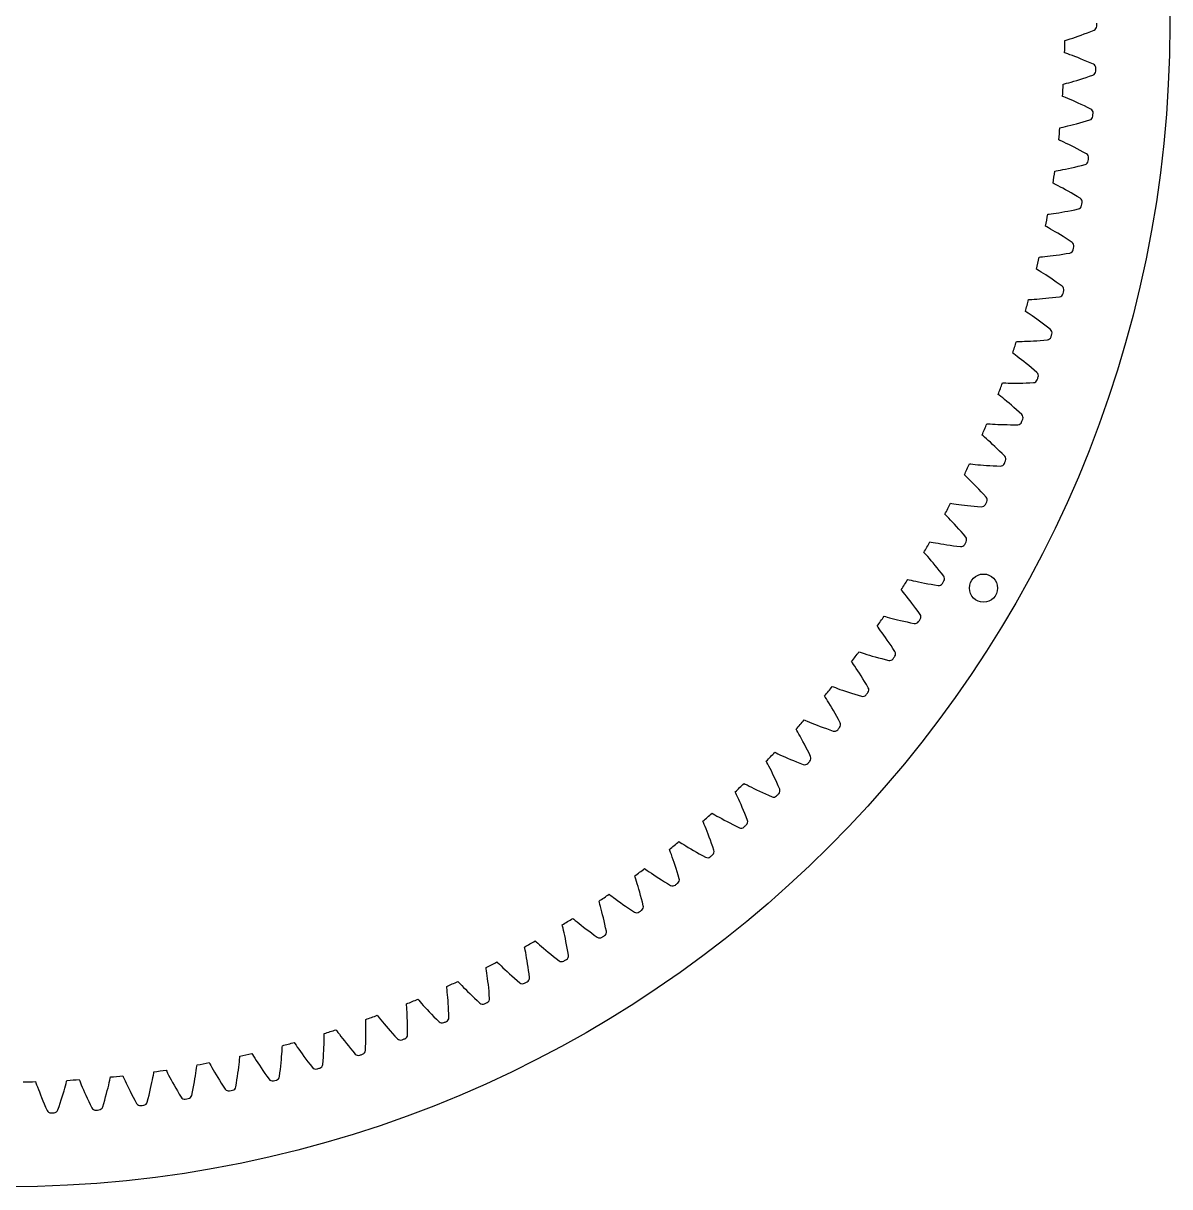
# Model space of a CAD drawing. Header units: millimetres. Extents: x -82 to 82, y -82 to 82.
# Drawn here: x 1.1 to 82.4, y -82.4 to 0.1 of the extents above; entities that cross this region are included whole.
import ezdxf

# ---------------------------------------------------------------- set-up
doc = ezdxf.new("R2010")
doc.units = ezdxf.units.MM

msp = doc.modelspace()

# ---------------------------------------------------------------- linework, layer by layer
at = {"layer": 'fixed_ring'}
for p, q in [((75.735549, -0.875559), (75.934409, -0.806976)), ((75.934409, -0.806976), (76.143453, -0.732917)), ((76.143453, -0.732917), (76.361616, -0.653513)), ((76.361616, -0.653513), (76.588059, -0.56884)), ((76.588059, -0.56884), (76.822103, -0.478944)), ((76.822103, -0.478944), (77.06318, -0.38459)), ((74.991704, -1.115469), (75.083524, -1.087309)), ((75.083524, -1.087309), (75.21778, -1.045385)), ((75.21778, -1.045385), (75.374658, -0.995284)), ((75.374658, -0.995284), (75.548295, -0.938451)), ((75.548295, -0.938451), (75.735549, -0.875559)), ((75.064317, -2.016445), (74.97374, -1.984515)), ((75.196726, -2.063881), (75.064317, -2.016445)), ((75.3514, -2.120422), (75.196726, -2.063881)), ((75.52254, -2.184382), (75.3514, -2.120422)), ((75.707035, -2.254958), (75.52254, -2.184382)), ((75.902891, -2.331701), (75.707035, -2.254958)), ((76.108696, -2.414335), (75.902891, -2.331701)), ((76.323391, -2.502687), (76.108696, -2.414335)), ((76.546141, -2.596645), (76.323391, -2.502687)), ((76.776271, -2.696137), (76.546141, -2.596645)), ((77.013243, -2.800373), (76.776271, -2.696137)), ((75.110325, -4.152865), (75.26914, -4.10929)), ((75.26914, -4.10929), (75.444977, -4.059681)), ((75.444977, -4.059681), (75.63467, -4.004581)), ((75.63467, -4.004581), (75.836194, -3.944274)), ((75.836194, -3.944274), (76.048121, -3.878917)), ((76.048121, -3.878917), (76.269378, -3.808596)), ((76.269378, -3.808596), (76.499127, -3.733354)), ((76.499127, -3.733354), (76.736686, -3.653206)), ((76.736686, -3.653206), (76.981456, -3.568895)), ((74.881547, -4.213546), (74.974451, -4.189205)), ((74.974451, -4.189205), (75.110325, -4.152865)), ((74.916865, -5.116753), (74.827684, -5.081107)), ((75.0472, -5.16962), (74.916865, -5.116753)), ((75.199406, -5.232505), (75.0472, -5.16962)), ((75.367756, -5.303483), (75.199406, -5.232505)), ((75.549177, -5.381623), (75.367756, -5.303483)), ((75.741694, -5.466394), (75.549177, -5.381623)), ((75.943909, -5.557463), (75.741694, -5.466394)), ((76.154769, -5.654612), (75.943909, -5.557463)), ((76.373446, -5.757694), (76.154769, -5.654612)), ((76.599267, -5.866611), (76.373446, -5.757694)), ((76.831729, -5.980551), (76.599267, -5.866611)), ((74.643455, -7.304425), (74.737286, -7.283943)), ((74.737286, -7.283943), (74.874546, -7.25325)), ((74.874546, -7.25325), (75.035026, -7.216275)), ((75.035026, -7.216275), (75.212763, -7.173975)), ((75.212763, -7.173975), (75.404571, -7.126761)), ((75.404571, -7.126761), (75.608415, -7.074834)), ((75.608415, -7.074834), (75.822861, -7.01829)), ((75.822861, -7.01829), (76.046836, -6.957173)), ((76.046836, -6.957173), (76.279497, -6.891489)), ((76.279497, -6.891489), (76.520166, -6.821227)), ((76.520166, -6.821227), (76.768211, -6.747103)), ((74.641418, -8.20832), (74.553787, -8.169019)), ((74.769458, -8.266528), (74.641418, -8.20832)), ((74.918934, -8.335649), (74.769458, -8.266528)), ((75.084207, -8.413523), (74.918934, -8.335649)), ((75.262244, -8.499094), (75.084207, -8.413523)), ((75.451093, -8.591748), (75.262244, -8.499094)), ((75.649372, -8.691095), (75.451093, -8.591748)), ((75.856038, -8.796875), (75.649372, -8.691095)), ((76.070268, -8.908907), (75.856038, -8.796875)), ((76.291396, -9.027062), (76.070268, -8.908907)), ((76.518951, -9.150511), (76.291396, -9.027062)), ((74.277836, -10.382824), (74.372434, -10.366238)), ((74.372434, -10.366238), (74.510845, -10.341243)), ((74.510845, -10.341243), (74.672715, -10.310931)), ((74.672715, -10.310931), (74.852049, -10.276012)), ((74.852049, -10.276012), (75.045644, -10.236765)), ((75.045644, -10.236765), (75.25146, -10.193306)), ((75.25146, -10.193306), (75.468059, -10.145673)), ((75.468059, -10.145673), (75.694368, -10.093863)), ((75.694368, -10.093863), (75.929546, -10.03785)), ((75.929546, -10.03785), (76.172912, -9.977594)), ((76.172912, -9.977594), (76.423809, -9.913784)), ((74.238448, -11.285863), (74.152515, -11.242974)), ((74.363972, -11.349312), (74.238448, -11.285863)), ((74.510465, -11.424551), (74.363972, -11.349312)), ((74.672379, -11.509189), (74.510465, -11.424551)), ((74.846727, -11.602044), (74.672379, -11.509189)), ((75.031586, -11.702423), (74.846727, -11.602044)), ((75.22559, -11.809879), (75.031586, -11.702423)), ((75.427708, -11.924109), (75.22559, -11.809879)), ((75.637125, -12.044898), (75.427708, -11.924109)), ((75.853181, -12.172091), (75.637125, -12.044898)), ((76.07544, -12.304838), (75.853181, -12.172091)), ((75.212578, -13.213308), (75.449869, -13.167062)), ((75.449869, -13.167062), (75.695518, -13.116914)), ((75.695518, -13.116914), (75.948837, -13.063527)), ((73.785315, -13.443484), (73.880517, -13.430821)), ((73.880517, -13.430821), (74.019843, -13.411567)), ((74.019843, -13.411567), (74.182828, -13.387971)), ((74.182828, -13.387971), (74.363451, -13.360493)), ((74.363451, -13.360493), (74.558503, -13.329279)), ((74.558503, -13.329279), (74.765938, -13.294363)), ((74.765938, -13.294363), (74.984322, -13.255722)), ((74.984322, -13.255722), (75.212578, -13.213308)), ((73.708642, -14.344124), (73.624556, -14.29772)), ((73.831437, -14.412706), (73.708642, -14.344124)), ((73.974696, -14.493935), (73.831437, -14.412706)), ((74.132974, -14.585191), (73.974696, -14.493935)), ((74.303336, -14.685172), (74.132974, -14.585191)), ((74.483889, -14.793105), (74.303336, -14.685172)), ((74.673286, -14.908486), (74.483889, -14.793105)), ((74.870511, -15.030971), (74.673286, -14.908486)), ((75.074758, -15.160311), (74.870511, -15.030971)), ((75.285373, -15.296324), (75.074758, -15.160311)), ((75.501956, -15.438142), (75.285373, -15.296324)), ((73.166733, -16.481176), (73.262377, -16.472458)), ((73.262377, -16.472458), (73.402379, -16.458979)), ((73.402379, -16.458979), (73.5662, -16.442138)), ((73.5662, -16.442138), (73.747805, -16.422147)), ((73.747805, -16.422147), (73.94398, -16.399021)), ((73.94398, -16.399021), (74.152681, -16.372707)), ((74.152681, -16.372707), (74.372475, -16.343123)), ((74.372475, -16.343123), (74.602289, -16.310179)), ((74.602289, -16.310179), (74.841289, -16.273778)), ((74.841289, -16.273778), (75.0888, -16.233825)), ((75.0888, -16.233825), (75.344109, -16.190951)), ((73.052907, -17.377878), (72.97081, -17.32804)), ((73.172763, -17.451477), (73.052907, -17.377878)), ((73.312542, -17.538556), (73.172763, -17.451477)), ((73.466913, -17.636275), (73.312542, -17.538556)), ((73.632999, -17.743211), (73.466913, -17.636275)), ((73.808937, -17.858513), (73.632999, -17.743211)), ((73.993404, -17.981623), (73.808937, -17.858513)), ((74.185399, -18.112153), (73.993404, -17.981623)), ((74.384127, -18.249823), (74.185399, -18.112153)), ((74.588941, -18.394423), (74.384127, -18.249823)), ((74.799479, -18.545071), (74.588941, -18.394423)), ((72.423147, -19.490711), (72.519069, -19.485953)), ((72.519069, -19.485953), (72.659509, -19.47827)), ((72.659509, -19.47827), (72.823886, -19.468214)), ((72.823886, -19.468214), (73.006161, -19.455745)), ((73.006161, -19.455745), (73.203124, -19.440745)), ((73.203124, -19.440745), (73.412735, -19.423078)), ((73.412735, -19.423078), (73.633563, -19.402603)), ((73.633563, -19.402603), (73.864543, -19.379184)), ((73.864543, -19.379184), (74.104843, -19.352691)), ((74.104843, -19.352691), (74.353793, -19.323)), ((74.353793, -19.323), (74.610656, -19.290714)), ((72.272361, -20.381943), (72.192394, -20.328754)), ((72.389074, -20.460431), (72.272361, -20.381943)), ((72.525135, -20.553213), (72.389074, -20.460431)), ((72.675336, -20.657228), (72.525135, -20.553213)), ((72.836861, -20.770936), (72.675336, -20.657228)), ((73.007884, -20.89341), (72.836861, -20.770936)), ((73.187106, -21.024038), (73.007884, -20.89341)), ((73.373542, -21.162391), (73.187106, -21.024038)), ((73.566411, -21.308155), (73.373542, -21.162391)), ((73.765075, -21.461096), (73.566411, -21.308155)), ((73.969207, -21.620315), (73.765075, -21.461096)), ((71.555827, -22.466946), (71.651864, -22.466156)), ((71.651864, -22.466156), (71.792501, -22.464283)), ((71.792501, -22.464283), (71.957154, -22.461028)), ((71.957154, -22.461028), (72.139788, -22.456103)), ((72.139788, -22.456103), (72.337203, -22.449256)), ((72.337203, -22.449256), (72.547365, -22.440265)), ((72.547365, -22.440265), (72.76885, -22.428933)), ((72.76885, -22.428933), (73.0006, -22.41508)), ((73.0006, -22.41508), (73.24179, -22.39854)), ((73.24179, -22.39854), (73.491755, -22.379162)), ((73.491755, -22.379162), (73.749732, -22.357518)), ((71.36834, -23.351185), (71.290639, -23.294737)), ((71.481709, -23.43443), (71.36834, -23.351185)), ((71.61382, -23.532755), (71.481709, -23.43443)), ((71.759595, -23.642888), (71.61382, -23.532755)), ((71.916282, -23.763174), (71.759595, -23.642888)), ((72.082098, -23.89261), (71.916282, -23.763174)), ((72.255769, -24.030533), (72.082098, -23.89261)), ((72.436328, -24.176473), (72.255769, -24.030533)), ((72.623009, -24.330083), (72.436328, -24.176473)), ((72.815182, -24.491103), (72.623009, -24.330083)), ((73.012561, -24.658622), (72.815182, -24.491103)), ((70.566255, -25.404796), (70.662243, -25.407976)), ((70.662243, -25.407976), (70.802837, -25.411917)), ((70.802837, -25.411917), (70.967483, -25.415469)), ((70.967483, -25.415469), (71.150166, -25.418095)), ((71.150166, -25.418095), (71.347695, -25.419412)), ((71.347695, -25.419412), (71.558048, -25.419114)), ((71.558048, -25.419114), (71.779813, -25.416945)), ((71.779813, -25.416945), (72.011938, -25.41268)), ((72.011938, -25.41268), (72.253604, -25.406121)), ((72.253604, -25.406121), (72.504157, -25.397089)), ((72.504157, -25.397089), (72.762808, -25.386125)), ((70.342387, -26.280532), (70.267085, -26.220922)), ((70.452219, -26.368391), (70.342387, -26.280532)), ((70.580154, -26.472091), (70.452219, -26.368391)), ((70.721253, -26.588155), (70.580154, -26.472091)), ((70.872835, -26.714813), (70.721253, -26.588155)), ((71.033161, -26.850991), (70.872835, -26.714813)), ((71.200984, -26.995973), (71.033161, -26.850991)), ((71.375358, -27.149249), (71.200984, -26.995973)), ((71.555531, -27.310443), (71.375358, -27.149249)), ((71.740886, -27.479267), (71.555531, -27.310443)), ((71.931173, -27.6548), (71.740886, -27.479267)), ((69.456122, -28.299243), (69.551896, -28.306387)), ((69.551896, -28.306387), (69.692208, -28.316134)), ((69.692208, -28.316134), (69.856566, -28.326487)), ((69.856566, -28.326487), (70.038984, -28.33666)), ((70.038984, -28.33666), (70.23629, -28.346139)), ((70.23629, -28.346139), (70.446476, -28.354534)), ((70.446476, -28.354534), (70.668141, -28.361531)), ((70.668141, -28.361531), (70.900244, -28.366863)), ((70.900244, -28.366863), (71.141975, -28.370296)), ((71.141975, -28.370296), (71.392687, -28.371627)), ((71.392687, -28.371627), (71.65157, -28.371361)), ((69.196255, -29.16498), (69.123481, -29.102308)), ((69.302363, -29.257302), (69.196255, -29.16498)), ((69.425903, -29.366201), (69.302363, -29.257302)), ((69.562085, -29.487996), (69.425903, -29.366201)), ((69.708304, -29.62081), (69.562085, -29.487996)), ((69.862865, -29.763497), (69.708304, -29.62081)), ((70.024553, -29.915291), (69.862865, -29.763497)), ((70.192444, -30.075642), (70.024553, -29.915291)), ((70.365802, -30.244144), (70.192444, -30.075642)), ((70.544022, -30.420483), (70.365802, -30.244144)), ((70.726893, -30.60373), (70.544022, -30.420483)), ((68.227324, -31.145341), (68.322721, -31.156436)), ((68.322721, -31.156436), (68.46251, -31.171974)), ((68.46251, -31.171974), (68.626301, -31.18911)), ((68.626301, -31.18911), (68.808142, -31.206813)), ((68.808142, -31.206813), (69.004888, -31.224437)), ((69.004888, -31.224437), (69.214548, -31.241512)), ((69.214548, -31.241512), (69.435734, -31.257663)), ((69.435734, -31.257663), (69.667418, -31.272581)), ((69.667418, -31.272581), (69.908801, -31.286001)), ((69.908801, -31.286001), (70.159243, -31.297691)), ((70.159243, -31.297691), (70.417917, -31.308124)), ((67.931903, -31.999599), (67.861781, -31.933974)), ((68.034105, -32.096228), (67.931903, -31.999599)), ((68.153039, -32.210139), (68.034105, -32.096228)), ((68.284072, -32.337458), (68.153039, -32.210139)), ((68.424677, -32.4762), (68.284072, -32.337458)), ((68.573209, -32.625153), (68.424677, -32.4762)), ((68.728487, -32.783499), (68.573209, -32.625153)), ((68.889608, -32.950651), (68.728487, -32.783499)), ((69.055854, -33.126173), (68.889608, -32.950651)), ((69.226635, -33.309727), (69.055854, -33.126173)), ((69.401777, -33.500374), (69.226635, -33.309727)), ((66.881961, -33.938228), (66.976818, -33.953256)), ((66.976818, -33.953256), (67.115846, -33.974557)), ((67.115846, -33.974557), (67.278788, -33.998447)), ((67.278788, -33.998447), (67.459743, -34.02365)), ((67.459743, -34.02365), (67.655592, -34.049389)), ((67.655592, -34.049389), (67.864367, -34.075113)), ((67.864367, -34.075113), (68.084697, -34.100391)), ((68.084697, -34.100391), (68.315567, -34.124871)), ((68.315567, -34.124871), (68.556189, -34.148255)), ((68.556189, -34.148255), (68.805934, -34.170284)), ((68.805934, -34.170284), (69.063956, -34.191398)), ((66.55149, -34.779548), (66.48414, -34.711081)), ((66.649612, -34.880317), (66.55149, -34.779548)), ((66.763737, -34.999046), (66.649612, -34.880317)), ((66.889396, -35.131671), (66.763737, -34.999046)), ((67.024148, -35.276106), (66.889396, -35.131671)), ((67.166397, -35.43107), (67.024148, -35.276106)), ((67.314999, -35.595697), (67.166397, -35.43107)), ((67.469074, -35.769365), (67.314999, -35.595697)), ((67.627925, -35.951607), (67.469074, -35.769365)), ((67.790975, -36.142061), (67.627925, -35.951607)), ((67.958089, -36.339783), (67.790975, -36.142061)), ((65.422331, -36.673132), (65.516487, -36.692067)), ((65.516487, -36.692067), (65.654515, -36.719095)), ((65.654515, -36.719095), (65.816331, -36.749699)), ((65.816331, -36.749699), (65.996089, -36.782357)), ((65.996089, -36.782357), (66.190707, -36.816169)), ((66.190707, -36.816169), (66.398241, -36.850498)), ((66.398241, -36.850498), (66.617339, -36.884859)), ((66.617339, -36.884859), (66.846999, -36.918859)), ((66.846999, -36.918859), (67.086449, -36.952167)), ((67.086449, -36.952167), (67.335071, -36.984498)), ((67.335071, -36.984498), (67.592, -37.016256)), ((65.057375, -37.500076), (64.992912, -37.428885)), ((65.151248, -37.604815), (65.057375, -37.500076)), ((65.260369, -37.728158), (65.151248, -37.604815)), ((65.380441, -37.865863), (65.260369, -37.728158)), ((65.509109, -38.015743), (65.380441, -37.865863)), ((65.644833, -38.176453), (65.509109, -38.015743)), ((65.786504, -38.34708), (65.644833, -38.176453)), ((65.933271, -38.526967), (65.786504, -38.34708)), ((66.084456, -38.715618), (65.933271, -38.526967)), ((66.239496, -38.912647), (66.084456, -38.715618)), ((63.850929, -39.34538), (63.944221, -39.36819)), ((63.944221, -39.36819), (64.081014, -39.400899)), ((64.081014, -39.400899), (64.241427, -39.438164)), ((64.241427, -39.438164), (64.419683, -39.478223)), ((64.419683, -39.478223), (64.612737, -39.520048)), ((64.612737, -39.520048), (64.818675, -39.562924)), ((64.818675, -39.562924), (65.036165, -39.606311)), ((65.036165, -39.606311), (65.264225, -39.649772)), ((66.398295, -39.117106), (66.239496, -38.912647)), ((63.452111, -40.156537), (63.390645, -40.082742)), ((63.541576, -40.265065), (63.452111, -40.156537)), ((63.645506, -40.392812), (63.541576, -40.265065)), ((63.759784, -40.535361), (63.645506, -40.392812)), ((65.264225, -39.649772), (65.502094, -39.692947)), ((65.502094, -39.692947), (65.749167, -39.735525)), ((65.749167, -39.735525), (66.004564, -39.777873)), ((63.882148, -40.69043), (63.759784, -40.535361)), ((64.011116, -40.856612), (63.882148, -40.69043)), ((64.145614, -41.032948), (64.011116, -40.856612)), ((64.284823, -41.218746), (64.145614, -41.032948)), ((64.428082, -41.413484), (64.284823, -41.218746)), ((62.170438, -41.950408), (62.262708, -41.977054)), ((62.262708, -41.977054), (62.398032, -42.015388)), ((62.398032, -42.015388), (62.556769, -42.059249)), ((62.556769, -42.059249), (62.733216, -42.106641)), ((64.574847, -41.616752), (64.428082, -41.413484)), ((64.725062, -41.827599), (64.574847, -41.616752)), ((61.73844, -42.74439), (61.680075, -42.668118)), ((61.823343, -42.856523), (61.73844, -42.74439)), ((61.921906, -42.988456), (61.823343, -42.856523)), ((62.733216, -42.106641), (62.924378, -42.156408)), ((62.924378, -42.156408), (63.128368, -42.207758)), ((63.128368, -42.207758), (63.343879, -42.260095)), ((63.343879, -42.260095), (63.569948, -42.312944)), ((63.569948, -42.312944), (63.805829, -42.365912)), ((63.805829, -42.365912), (64.050932, -42.418664)), ((64.050932, -42.418664), (64.30436, -42.47153)), ((62.030195, -43.135606), (61.921906, -42.988456)), ((62.146047, -43.295599), (62.030195, -43.135606)), ((62.268036, -43.466968), (62.146047, -43.295599)), ((62.395133, -43.648712), (62.268036, -43.466968)), ((62.526544, -43.840104), (62.395133, -43.648712)), ((60.383729, -44.483763), (60.47482, -44.5142)), ((60.47482, -44.5142), (60.608445, -44.558094)), ((60.608445, -44.558094), (60.765233, -44.608477)), ((62.661633, -44.040595), (62.526544, -43.840104)), ((62.799873, -44.249755), (62.661633, -44.040595)), ((62.941247, -44.466629), (62.799873, -44.249755)), ((59.919289, -45.259215), (59.864127, -45.180597)), ((59.999486, -45.374761), (59.919289, -45.259215)), ((60.092513, -45.510654), (59.999486, -45.374761)), ((60.765233, -44.608477), (60.939571, -44.66312)), ((60.939571, -44.66312), (61.128512, -44.720744)), ((61.128512, -44.720744), (61.330206, -44.780481)), ((61.330206, -44.780481), (61.543371, -44.841679)), ((61.543371, -44.841679), (61.767062, -44.903825)), ((61.767062, -44.903825), (62.000554, -44.966495)), ((62.000554, -44.966495), (62.243267, -45.029331)), ((62.243267, -45.029331), (62.494294, -45.092625)), ((60.194629, -45.662154), (60.092513, -45.510654)), ((60.303769, -45.826798), (60.194629, -45.662154)), ((60.418573, -46.003062), (60.303769, -45.826798)), ((60.538051, -46.189902), (60.418573, -46.003062)), ((60.66144, -46.386562), (60.538051, -46.189902)), ((58.493857, -46.94112), (58.583611, -46.975294)), ((58.583611, -46.975294), (58.715308, -47.024673)), ((58.715308, -47.024673), (58.86988, -47.081493)), ((60.788129, -46.592465), (60.66144, -46.386562)), ((60.917607, -46.807158), (60.788129, -46.592465)), ((61.049897, -47.029689), (60.917607, -46.807158)), ((57.997768, -47.696716), (57.945901, -47.615885)), ((58.073121, -47.815477), (57.997768, -47.696716)), ((58.160452, -47.955099), (58.073121, -47.815477)), ((58.86988, -47.081493), (59.041812, -47.143293)), ((59.041812, -47.143293), (59.22821, -47.208676)), ((59.22821, -47.208676), (59.427263, -47.276697)), ((59.427263, -47.276697), (59.637717, -47.346652)), ((59.637717, -47.346652), (59.858649, -47.417988)), ((59.858649, -47.417988), (60.089351, -47.490254)), ((60.089351, -47.490254), (60.32926, -47.563066)), ((60.32926, -47.563066), (60.577457, -47.63668)), ((58.256221, -48.110688), (58.160452, -47.955099)), ((58.358464, -48.279702), (58.256221, -48.110688)), ((58.465886, -48.46056), (58.358464, -48.279702)), ((58.57754, -48.652178), (58.465886, -48.46056)), ((58.692697, -48.853769), (58.57754, -48.652178)), ((56.504048, -49.318278), (56.592314, -49.356132)), ((56.592314, -49.356132), (56.721858, -49.410911)), ((56.721858, -49.410911), (56.87395, -49.47407)), ((56.87395, -49.47407), (57.04318, -49.542923)), ((58.810768, -49.064731), (58.692697, -48.853769)), ((58.931264, -49.284592), (58.810768, -49.064731)), ((59.054245, -49.5124), (58.931264, -49.284592)), ((55.977158, -50.052728), (55.928676, -49.969822)), ((56.047539, -50.174501), (55.977158, -50.052728)), ((56.129026, -50.317613), (56.047539, -50.174501)), ((56.218283, -50.477027), (56.129026, -50.317613)), ((57.04318, -49.542923), (57.226718, -49.615953)), ((57.226718, -49.615953), (57.42279, -49.692141)), ((57.42279, -49.692141), (57.630172, -49.770733)), ((57.630172, -49.770733), (57.847968, -49.851139)), ((57.847968, -49.851139), (58.075486, -49.932877)), ((58.075486, -49.932877), (58.312182, -50.015541)), ((58.312182, -50.015541), (58.557125, -50.099349)), ((56.313455, -50.650122), (56.218283, -50.477027)), ((56.41331, -50.835264), (56.313455, -50.650122)), ((56.516951, -51.031333), (56.41331, -50.835264)), ((56.623679, -51.23751), (56.516951, -51.031333)), ((54.417704, -51.611176), (54.50433, -51.652646)), ((54.50433, -51.652646), (54.631499, -51.712731)), ((54.631499, -51.712731), (54.780851, -51.782122)), ((54.780851, -51.782122), (54.947091, -51.857909)), ((54.947091, -51.857909), (55.127454, -51.938462)), ((55.127454, -51.938462), (55.32021, -52.022687)), ((56.732931, -51.453171), (56.623679, -51.23751)), ((56.844238, -51.677824), (56.732931, -51.453171)), ((56.9577, -51.91052), (56.844238, -51.677824)), ((53.860912, -52.323225), (53.815898, -52.238387)), ((53.926201, -52.447803), (53.860912, -52.323225)), ((54.001704, -52.59416), (53.926201, -52.447803)), ((54.084297, -52.757127), (54.001704, -52.59416)), ((54.172234, -52.934007), (54.084297, -52.757127)), ((55.32021, -52.022687), (55.524168, -52.109782)), ((55.524168, -52.109782), (55.738455, -52.19912)), ((55.738455, -52.19912), (55.962401, -52.29019)), ((55.962401, -52.29019), (56.195478, -52.382565)), ((56.195478, -52.382565), (56.436749, -52.476424)), ((54.264354, -53.123117), (54.172234, -52.934007)), ((54.359803, -53.323302), (54.264354, -53.123117)), ((54.45792, -53.533713), (54.359803, -53.323302)), ((54.558166, -53.753705), (54.45792, -53.533713)), ((51.652646, -54.50433), (51.611176, -54.417704)), ((52.238387, -53.815898), (52.323225, -53.860912)), ((52.323225, -53.860912), (52.447803, -53.926201)), ((52.447803, -53.926201), (52.59416, -54.001704)), ((52.59416, -54.001704), (52.757127, -54.084297)), ((52.757127, -54.084297), (52.934007, -54.172234)), ((52.934007, -54.172234), (53.123117, -54.264354)), ((53.123117, -54.264354), (53.323302, -54.359803)), ((53.323302, -54.359803), (53.533713, -54.45792)), ((53.533713, -54.45792), (53.753705, -54.558166)), ((54.660094, -53.982765), (54.558166, -53.753705)), ((54.763843, -54.219951), (54.660094, -53.982765)), ((51.712731, -54.631499), (51.652646, -54.50433)), ((51.782122, -54.780851), (51.712731, -54.631499)), ((51.857909, -54.947091), (51.782122, -54.780851)), ((51.938462, -55.127454), (51.857909, -54.947091)), ((52.022687, -55.32021), (51.938462, -55.127454)), ((53.753705, -54.558166), (53.982765, -54.660094)), ((53.982765, -54.660094), (54.219951, -54.763843)), ((49.969822, -55.928676), (50.052728, -55.977158)), ((50.052728, -55.977158), (50.174501, -56.047539)), ((50.174501, -56.047539), (50.317613, -56.129026)), ((52.109782, -55.524168), (52.022687, -55.32021)), ((52.19912, -55.738455), (52.109782, -55.524168)), ((52.29019, -55.962401), (52.19912, -55.738455)), ((52.382565, -56.195478), (52.29019, -55.962401)), ((49.356132, -56.592314), (49.318278, -56.504048)), ((49.410911, -56.721858), (49.356132, -56.592314)), ((49.47407, -56.87395), (49.410911, -56.721858)), ((49.542923, -57.04318), (49.47407, -56.87395)), ((50.317613, -56.129026), (50.477027, -56.218283)), ((50.477027, -56.218283), (50.650122, -56.313455)), ((50.650122, -56.313455), (50.835264, -56.41331)), ((50.835264, -56.41331), (51.031333, -56.516951)), ((51.031333, -56.516951), (51.23751, -56.623679)), ((51.23751, -56.623679), (51.453171, -56.732931)), ((51.453171, -56.732931), (51.677824, -56.844238)), ((51.677824, -56.844238), (51.91052, -56.9577)), ((52.476424, -56.436749), (52.382565, -56.195478)), ((49.615953, -57.226718), (49.542923, -57.04318)), ((49.692141, -57.42279), (49.615953, -57.226718)), ((49.770733, -57.630172), (49.692141, -57.42279)), ((49.851139, -57.847968), (49.770733, -57.630172)), ((46.975294, -58.583611), (46.94112, -58.493857)), ((47.024673, -58.715308), (46.975294, -58.583611)), ((47.615885, -57.945901), (47.696716, -57.997768)), ((47.696716, -57.997768), (47.815477, -58.073121)), ((47.815477, -58.073121), (47.955099, -58.160452)), ((47.955099, -58.160452), (48.110688, -58.256221)), ((48.110688, -58.256221), (48.279702, -58.358464)), ((48.279702, -58.358464), (48.46056, -58.465886)), ((48.46056, -58.465886), (48.652178, -58.57754)), ((48.652178, -58.57754), (48.853769, -58.692697)), ((49.932877, -58.075486), (49.851139, -57.847968)), ((50.015541, -58.312182), (49.932877, -58.075486)), ((50.099349, -58.557125), (50.015541, -58.312182)), ((47.081493, -58.86988), (47.024673, -58.715308)), ((47.143293, -59.041812), (47.081493, -58.86988)), ((47.208676, -59.22821), (47.143293, -59.041812)), ((47.276697, -59.427263), (47.208676, -59.22821)), ((48.853769, -58.692697), (49.064731, -58.810768)), ((49.064731, -58.810768), (49.284592, -58.931264)), ((49.284592, -58.931264), (49.5124, -59.054245)), ((45.180597, -59.864127), (45.259215, -59.919289)), ((45.259215, -59.919289), (45.374761, -59.999486)), ((45.374761, -59.999486), (45.510654, -60.092513)), ((45.510654, -60.092513), (45.662154, -60.194629)), ((45.662154, -60.194629), (45.826798, -60.303769)), ((47.346652, -59.637717), (47.276697, -59.427263)), ((47.417988, -59.858649), (47.346652, -59.637717)), ((47.490254, -60.089351), (47.417988, -59.858649)), ((47.563066, -60.32926), (47.490254, -60.089351)), ((44.5142, -60.47482), (44.483763, -60.383729)), ((44.558094, -60.608445), (44.5142, -60.47482)), ((44.608477, -60.765233), (44.558094, -60.608445)), ((44.66312, -60.939571), (44.608477, -60.765233)), ((44.720744, -61.128512), (44.66312, -60.939571)), ((45.826798, -60.303769), (46.003062, -60.418573)), ((46.003062, -60.418573), (46.189902, -60.538051)), ((46.189902, -60.538051), (46.386562, -60.66144)), ((46.386562, -60.66144), (46.592465, -60.788129)), ((46.592465, -60.788129), (46.807158, -60.917607)), ((46.807158, -60.917607), (47.029689, -61.049897)), ((47.63668, -60.577457), (47.563066, -60.32926)), ((42.668118, -61.680075), (42.74439, -61.73844)), ((42.74439, -61.73844), (42.856523, -61.823343)), ((42.856523, -61.823343), (42.988456, -61.921906)), ((44.780481, -61.330206), (44.720744, -61.128512)), ((44.841679, -61.543371), (44.780481, -61.330206)), ((44.903825, -61.767062), (44.841679, -61.543371)), ((44.966495, -62.000554), (44.903825, -61.767062)), ((41.977054, -62.262708), (41.950408, -62.170438)), ((42.015388, -62.398032), (41.977054, -62.262708)), ((42.059249, -62.556769), (42.015388, -62.398032)), ((42.106641, -62.733216), (42.059249, -62.556769)), ((42.988456, -61.921906), (43.135606, -62.030195)), ((43.135606, -62.030195), (43.295599, -62.146047)), ((43.295599, -62.146047), (43.466968, -62.268036)), ((43.466968, -62.268036), (43.648712, -62.395133)), ((43.648712, -62.395133), (43.840104, -62.526544)), ((43.840104, -62.526544), (44.040595, -62.661633)), ((44.040595, -62.661633), (44.249755, -62.799873)), ((45.029331, -62.243267), (44.966495, -62.000554)), ((45.092625, -62.494294), (45.029331, -62.243267)), ((40.082742, -63.390645), (40.156537, -63.452111)), ((40.156537, -63.452111), (40.265065, -63.541576)), ((40.265065, -63.541576), (40.392812, -63.645506)), ((42.156408, -62.924378), (42.106641, -62.733216)), ((42.207758, -63.128368), (42.156408, -62.924378)), ((42.260095, -63.343879), (42.207758, -63.128368)), ((42.312944, -63.569948), (42.260095, -63.343879)), ((44.249755, -62.799873), (44.466629, -62.941247)), ((39.36819, -63.944221), (39.34538, -63.850929)), ((39.400899, -64.081014), (39.36819, -63.944221)), ((39.438164, -64.241427), (39.400899, -64.081014)), ((39.478223, -64.419683), (39.438164, -64.241427)), ((40.392812, -63.645506), (40.535361, -63.759784)), ((40.535361, -63.759784), (40.69043, -63.882148)), ((40.69043, -63.882148), (40.856612, -64.011116)), ((40.856612, -64.011116), (41.032948, -64.145614)), ((41.032948, -64.145614), (41.218746, -64.284823)), ((41.218746, -64.284823), (41.413484, -64.428082)), ((42.365912, -63.805829), (42.312944, -63.569948)), ((42.418664, -64.050932), (42.365912, -63.805829)), ((42.47153, -64.30436), (42.418664, -64.050932)), ((37.428885, -64.992912), (37.500076, -65.057375)), ((37.500076, -65.057375), (37.604815, -65.151248)), ((37.604815, -65.151248), (37.728158, -65.260369)), ((39.520048, -64.612737), (39.478223, -64.419683)), ((39.562924, -64.818675), (39.520048, -64.612737)), ((39.606311, -65.036165), (39.562924, -64.818675)), ((39.649772, -65.264225), (39.606311, -65.036165)), ((41.413484, -64.428082), (41.616752, -64.574847)), ((41.616752, -64.574847), (41.827599, -64.725062)), ((36.692067, -65.516487), (36.673132, -65.422331)), ((36.719095, -65.654515), (36.692067, -65.516487)), ((36.749699, -65.816331), (36.719095, -65.654515)), ((36.782357, -65.996089), (36.749699, -65.816331)), ((36.816169, -66.190707), (36.782357, -65.996089)), ((37.728158, -65.260369), (37.865863, -65.380441)), ((37.865863, -65.380441), (38.015743, -65.509109)), ((38.015743, -65.509109), (38.176453, -65.644833)), ((38.176453, -65.644833), (38.34708, -65.786504)), ((38.34708, -65.786504), (38.526967, -65.933271)), ((38.526967, -65.933271), (38.715618, -66.084456)), ((39.692947, -65.502094), (39.649772, -65.264225)), ((39.735525, -65.749167), (39.692947, -65.502094)), ((39.777873, -66.004564), (39.735525, -65.749167)), ((34.711081, -66.48414), (34.779548, -66.55149)), ((34.779548, -66.55149), (34.880317, -66.649612)), ((34.880317, -66.649612), (34.999046, -66.763737)), ((34.999046, -66.763737), (35.131671, -66.889396)), ((36.850498, -66.398241), (36.816169, -66.190707)), ((36.884859, -66.617339), (36.850498, -66.398241)), ((36.918859, -66.846999), (36.884859, -66.617339)), ((36.952167, -67.086449), (36.918859, -66.846999)), ((38.715618, -66.084456), (38.912647, -66.239496)), ((38.912647, -66.239496), (39.117106, -66.398295)), ((33.953256, -66.976818), (33.938228, -66.881961)), ((33.974557, -67.115846), (33.953256, -66.976818)), ((33.998447, -67.278788), (33.974557, -67.115846)), ((34.02365, -67.459743), (33.998447, -67.278788)), ((34.049389, -67.655592), (34.02365, -67.459743)), ((34.075113, -67.864367), (34.049389, -67.655592)), ((35.131671, -66.889396), (35.276106, -67.024148)), ((35.276106, -67.024148), (35.43107, -67.166397)), ((35.43107, -67.166397), (35.595697, -67.314999)), ((35.595697, -67.314999), (35.769365, -67.469074)), ((35.769365, -67.469074), (35.951607, -67.627925)), ((35.951607, -67.627925), (36.142061, -67.790975)), ((36.984498, -67.335071), (36.952167, -67.086449)), ((37.016256, -67.592), (36.984498, -67.335071)), ((31.156436, -68.322721), (31.145341, -68.227324)), ((31.171974, -68.46251), (31.156436, -68.322721)), ((31.18911, -68.626301), (31.171974, -68.46251)), ((31.933974, -67.861781), (31.999599, -67.931903)), ((31.999599, -67.931903), (32.096228, -68.034105)), ((32.096228, -68.034105), (32.210139, -68.153039)), ((32.210139, -68.153039), (32.337458, -68.284072)), ((32.337458, -68.284072), (32.4762, -68.424677)), ((32.4762, -68.424677), (32.625153, -68.573209)), ((34.100391, -68.084697), (34.075113, -67.864367)), ((34.124871, -68.315567), (34.100391, -68.084697)), ((34.148255, -68.556189), (34.124871, -68.315567)), ((36.142061, -67.790975), (36.339783, -67.958089)), ((29.102308, -69.123481), (29.16498, -69.196255)), ((29.16498, -69.196255), (29.257302, -69.302363)), ((29.257302, -69.302363), (29.366201, -69.425903)), ((31.206813, -68.808142), (31.18911, -68.626301)), ((31.224437, -69.004888), (31.206813, -68.808142)), ((31.241512, -69.214548), (31.224437, -69.004888)), ((31.257663, -69.435734), (31.241512, -69.214548)), ((32.625153, -68.573209), (32.783499, -68.728487)), ((32.783499, -68.728487), (32.950651, -68.889608)), ((32.950651, -68.889608), (33.126173, -69.055854)), ((33.126173, -69.055854), (33.309727, -69.226635)), ((33.309727, -69.226635), (33.500374, -69.401777)), ((34.170284, -68.805934), (34.148255, -68.556189)), ((34.191398, -69.063956), (34.170284, -68.805934)), ((28.306387, -69.551896), (28.299243, -69.456122)), ((28.316134, -69.692208), (28.306387, -69.551896)), ((28.326487, -69.856566), (28.316134, -69.692208)), ((28.33666, -70.038984), (28.326487, -69.856566)), ((28.346139, -70.23629), (28.33666, -70.038984)), ((29.366201, -69.425903), (29.487996, -69.562085)), ((29.487996, -69.562085), (29.62081, -69.708304)), ((29.62081, -69.708304), (29.763497, -69.862865)), ((29.763497, -69.862865), (29.915291, -70.024553)), ((29.915291, -70.024553), (30.075642, -70.192444)), ((31.272581, -69.667418), (31.257663, -69.435734)), ((31.286001, -69.908801), (31.272581, -69.667418)), ((31.297691, -70.159243), (31.286001, -69.908801)), ((25.407976, -70.662243), (25.404796, -70.566255)), ((25.411917, -70.802837), (25.407976, -70.662243)), ((25.415469, -70.967483), (25.411917, -70.802837)), ((25.418095, -71.150166), (25.415469, -70.967483)), ((26.220922, -70.267085), (26.280532, -70.342387)), ((26.280532, -70.342387), (26.368391, -70.452219)), ((26.368391, -70.452219), (26.472091, -70.580154)), ((26.472091, -70.580154), (26.588155, -70.721253)), ((26.588155, -70.721253), (26.714813, -70.872835)), ((26.714813, -70.872835), (26.850991, -71.033161)), ((28.354534, -70.446476), (28.346139, -70.23629)), ((28.361531, -70.668141), (28.354534, -70.446476)), ((28.366863, -70.900244), (28.361531, -70.668141)), ((28.370296, -71.141975), (28.366863, -70.900244)), ((30.075642, -70.192444), (30.244144, -70.365802)), ((30.244144, -70.365802), (30.420483, -70.544022)), ((30.420483, -70.544022), (30.60373, -70.726893)), ((31.308124, -70.417917), (31.297691, -70.159243)), ((22.461028, -71.957154), (22.464283, -71.792501)), ((22.464283, -71.792501), (22.466156, -71.651864)), ((22.466156, -71.651864), (22.466946, -71.555827)), ((23.294737, -71.290639), (23.351185, -71.36834)), ((23.351185, -71.36834), (23.43443, -71.481709)), ((23.43443, -71.481709), (23.532755, -71.61382)), ((23.532755, -71.61382), (23.642888, -71.759595)), ((23.642888, -71.759595), (23.763174, -71.916282)), ((25.41268, -72.011938), (25.416945, -71.779813)), ((25.416945, -71.779813), (25.419114, -71.558048)), ((25.419412, -71.347695), (25.418095, -71.150166)), ((25.419114, -71.558048), (25.419412, -71.347695)), ((26.850991, -71.033161), (26.995973, -71.200984)), ((26.995973, -71.200984), (27.149249, -71.375358)), ((27.149249, -71.375358), (27.310443, -71.555531)), ((27.310443, -71.555531), (27.479267, -71.740886)), ((27.479267, -71.740886), (27.6548, -71.931173)), ((28.371627, -71.392687), (28.370296, -71.141975)), ((28.371361, -71.65157), (28.371627, -71.392687)), ((19.47827, -72.659509), (19.485953, -72.519069)), ((19.485953, -72.519069), (19.490711, -72.423147)), ((20.328754, -72.192394), (20.381943, -72.272361)), ((20.381943, -72.272361), (20.460431, -72.389074)), ((20.460431, -72.389074), (20.553213, -72.525135)), ((20.553213, -72.525135), (20.657228, -72.675336)), ((22.428933, -72.76885), (22.440265, -72.547365)), ((22.440265, -72.547365), (22.449256, -72.337203)), ((22.449256, -72.337203), (22.456103, -72.139788)), ((22.456103, -72.139788), (22.461028, -71.957154)), ((23.763174, -71.916282), (23.89261, -72.082098)), ((23.89261, -72.082098), (24.030533, -72.255769)), ((24.030533, -72.255769), (24.176473, -72.436328)), ((24.176473, -72.436328), (24.330083, -72.623009)), ((24.330083, -72.623009), (24.491103, -72.815182)), ((25.386125, -72.762808), (25.397089, -72.504157)), ((25.397089, -72.504157), (25.406121, -72.253604)), ((25.406121, -72.253604), (25.41268, -72.011938)), ((16.442138, -73.5662), (16.458979, -73.402379)), ((16.458979, -73.402379), (16.472458, -73.262377)), ((16.472458, -73.262377), (16.481176, -73.166733)), ((17.32804, -72.97081), (17.377878, -73.052907)), ((17.377878, -73.052907), (17.451477, -73.172763)), ((17.451477, -73.172763), (17.538556, -73.312542)), ((17.538556, -73.312542), (17.636275, -73.466913)), ((19.402603, -73.633563), (19.423078, -73.412735)), ((19.423078, -73.412735), (19.440745, -73.203124)), ((19.440745, -73.203124), (19.455745, -73.006161)), ((19.455745, -73.006161), (19.468214, -72.823886)), ((19.468214, -72.823886), (19.47827, -72.659509)), ((20.657228, -72.675336), (20.770936, -72.836861)), ((20.770936, -72.836861), (20.89341, -73.007884)), ((20.89341, -73.007884), (21.024038, -73.187106)), ((21.024038, -73.187106), (21.162391, -73.373542)), ((21.162391, -73.373542), (21.308155, -73.566411)), ((22.379162, -73.491755), (22.39854, -73.24179)), ((22.39854, -73.24179), (22.41508, -73.0006)), ((22.41508, -73.0006), (22.428933, -72.76885)), ((24.491103, -72.815182), (24.658622, -73.012561)), ((10.366238, -74.372434), (10.382824, -74.277836)), ((11.242974, -74.152515), (11.285863, -74.238448)), ((11.285863, -74.238448), (11.349312, -74.363972)), ((13.360493, -74.363451), (13.387971, -74.182828)), ((13.387971, -74.182828), (13.411567, -74.019843)), ((13.411567, -74.019843), (13.430821, -73.880517)), ((13.430821, -73.880517), (13.443484, -73.785315)), ((14.29772, -73.624556), (14.344124, -73.708642)), ((14.344124, -73.708642), (14.412706, -73.831437)), ((14.412706, -73.831437), (14.493935, -73.974696)), ((14.493935, -73.974696), (14.585191, -74.132974)), ((14.585191, -74.132974), (14.685172, -74.303336)), ((16.343123, -74.372475), (16.372707, -74.152681)), ((16.372707, -74.152681), (16.399021, -73.94398)), ((16.399021, -73.94398), (16.422147, -73.747805)), ((16.422147, -73.747805), (16.442138, -73.5662)), ((17.636275, -73.466913), (17.743211, -73.632999)), ((17.743211, -73.632999), (17.858513, -73.808937)), ((17.858513, -73.808937), (17.981623, -73.993404)), ((17.981623, -73.993404), (18.112153, -74.185399)), ((18.112153, -74.185399), (18.249823, -74.384127)), ((19.323, -74.353793), (19.352691, -74.104843)), ((19.352691, -74.104843), (19.379184, -73.864543)), ((19.379184, -73.864543), (19.402603, -73.633563)), ((21.308155, -73.566411), (21.461096, -73.765075)), ((21.461096, -73.765075), (21.620315, -73.969207)), ((22.357518, -73.749732), (22.379162, -73.491755)), ((1.984515, -74.97374), (2.016445, -75.064317)), ((2.016445, -75.064317), (2.063881, -75.196726)), ((4.152865, -75.110325), (4.189205, -74.974451)), ((4.189205, -74.974451), (4.213546, -74.881547)), ((5.081107, -74.827684), (5.116753, -74.916865)), ((5.116753, -74.916865), (5.16962, -75.0472)), ((5.16962, -75.0472), (5.232505, -75.199406)), ((7.173975, -75.212763), (7.216275, -75.035026)), ((7.216275, -75.035026), (7.25325, -74.874546)), ((7.25325, -74.874546), (7.283943, -74.737286)), ((7.283943, -74.737286), (7.304425, -74.643455)), ((8.169019, -74.553787), (8.20832, -74.641418)), ((8.20832, -74.641418), (8.266528, -74.769458)), ((8.266528, -74.769458), (8.335649, -74.918934)), ((8.335649, -74.918934), (8.413523, -75.084207)), ((8.413523, -75.084207), (8.499094, -75.262244)), ((10.193306, -75.25146), (10.236765, -75.045644)), ((10.236765, -75.045644), (10.276012, -74.852049)), ((10.276012, -74.852049), (10.310931, -74.672715)), ((10.310931, -74.672715), (10.341243, -74.510845)), ((10.341243, -74.510845), (10.366238, -74.372434)), ((11.349312, -74.363972), (11.424551, -74.510465)), ((11.424551, -74.510465), (11.509189, -74.672379)), ((11.509189, -74.672379), (11.602044, -74.846727)), ((11.602044, -74.846727), (11.702423, -75.031586)), ((11.702423, -75.031586), (11.809879, -75.22559)), ((13.213308, -75.212578), (13.255722, -74.984322)), ((13.255722, -74.984322), (13.294363, -74.765938)), ((13.294363, -74.765938), (13.329279, -74.558503)), ((13.329279, -74.558503), (13.360493, -74.363451)), ((14.685172, -74.303336), (14.793105, -74.483889)), ((14.793105, -74.483889), (14.908486, -74.673286)), ((14.908486, -74.673286), (15.030971, -74.870511)), ((15.030971, -74.870511), (15.160311, -75.074758)), ((15.160311, -75.074758), (15.296324, -75.285373)), ((16.190951, -75.344109), (16.233825, -75.0888)), ((16.233825, -75.0888), (16.273778, -74.841289)), ((16.273778, -74.841289), (16.310179, -74.602289)), ((16.310179, -74.602289), (16.343123, -74.372475)), ((18.249823, -74.384127), (18.394423, -74.588941)), ((18.394423, -74.588941), (18.545071, -74.799479)), ((19.290714, -74.610656), (19.323, -74.353793)), ((2.063881, -75.196726), (2.120422, -75.3514)), ((2.120422, -75.3514), (2.184382, -75.52254)), ((2.184382, -75.52254), (2.254958, -75.707035)), ((2.254958, -75.707035), (2.331701, -75.902891)), ((2.331701, -75.902891), (2.414335, -76.108696)), ((3.878917, -76.048121), (3.944274, -75.836194)), ((3.944274, -75.836194), (4.004581, -75.63467)), ((4.004581, -75.63467), (4.059681, -75.444977)), ((4.059681, -75.444977), (4.10929, -75.26914)), ((4.10929, -75.26914), (4.152865, -75.110325)), ((5.232505, -75.199406), (5.303483, -75.367756)), ((5.303483, -75.367756), (5.381623, -75.549177)), ((5.381623, -75.549177), (5.466394, -75.741694)), ((5.466394, -75.741694), (5.557463, -75.943909)), ((6.957173, -76.046836), (7.01829, -75.822861)), ((7.01829, -75.822861), (7.074834, -75.608415)), ((7.074834, -75.608415), (7.126761, -75.404571)), ((7.126761, -75.404571), (7.173975, -75.212763)), ((8.499094, -75.262244), (8.591748, -75.451093)), ((8.591748, -75.451093), (8.691095, -75.649372)), ((8.691095, -75.649372), (8.796875, -75.856038)), ((8.796875, -75.856038), (8.908907, -76.070268)), ((9.977594, -76.172912), (10.03785, -75.929546)), ((10.03785, -75.929546), (10.093863, -75.694368)), ((10.093863, -75.694368), (10.145673, -75.468059)), ((10.145673, -75.468059), (10.193306, -75.25146)), ((11.809879, -75.22559), (11.924109, -75.427708)), ((11.924109, -75.427708), (12.044898, -75.637125)), ((12.044898, -75.637125), (12.172091, -75.853181)), ((12.172091, -75.853181), (12.304838, -76.07544)), ((13.063527, -75.948837), (13.116914, -75.695518)), ((13.116914, -75.695518), (13.167062, -75.449869)), ((13.167062, -75.449869), (13.213308, -75.212578)), ((15.296324, -75.285373), (15.438142, -75.501956)), ((2.414335, -76.108696), (2.502687, -76.323391)), ((2.502687, -76.323391), (2.596645, -76.546141)), ((2.596645, -76.546141), (2.696137, -76.776271)), ((3.568895, -76.981456), (3.653206, -76.736686)), ((3.653206, -76.736686), (3.733354, -76.499127)), ((3.733354, -76.499127), (3.808596, -76.269378)), ((3.808596, -76.269378), (3.878917, -76.048121)), ((5.557463, -75.943909), (5.654612, -76.154769)), ((5.654612, -76.154769), (5.757694, -76.373446)), ((5.757694, -76.373446), (5.866611, -76.599267)), ((5.866611, -76.599267), (5.980551, -76.831729)), ((6.747103, -76.768211), (6.821227, -76.520166)), ((6.821227, -76.520166), (6.891489, -76.279497)), ((6.891489, -76.279497), (6.957173, -76.046836)), ((8.908907, -76.070268), (9.027062, -76.291396)), ((9.027062, -76.291396), (9.150511, -76.518951)), ((9.913784, -76.423809), (9.977594, -76.172912)), ((2.696137, -76.776271), (2.800373, -77.013243))]:
    msp.add_line(p, q, dxfattribs=at)
for centre, radius, start, end in [((0, 0), 77.25, 359.920487, 0.079513), ((76.949926, -0.106789), 0.3, 292.179788, 359.920487), ((0, 0), 75, 358.483766, 359.147813), ((76.879779, -3.286651), 0.3, 289.811367, 357.552066), ((76.888605, -3.073256), 0.3, 357.711092, 65.451791), ((0, 0), 77.25, 357.552066, 357.711092), ((0, 0), 75, 356.115345, 356.779392), ((76.678284, -6.460899), 0.3, 287.442946, 355.183645), ((76.695921, -6.248051), 0.3, 355.342671, 63.08337), ((0, 0), 77.25, 355.183645, 355.342671), ((0, 0), 75, 353.746924, 354.410971), ((76.345786, -9.624107), 0.3, 285.074525, 352.815224), ((76.372204, -9.41217), 0.3, 352.97425, 60.714949), ((0, 0), 77.25, 352.815224, 352.97425), ((0, 0), 75, 351.378502, 352.04255), ((75.918006, -12.560209), 0.3, 350.605829, 58.346528), ((75.882852, -12.770874), 0.3, 282.706104, 350.446803), ((0, 0), 77.25, 350.446803, 350.605829), ((0, 0), 75, 349.010081, 349.674129), ((75.334103, -15.686789), 0.3, 348.237408, 55.978107), ((0, 0), 75, 346.64166, 347.305708), ((75.290274, -15.895821), 0.3, 280.337683, 348.078381), ((0, 0), 77.25, 348.078381, 348.237408), ((74.621494, -18.786569), 0.3, 345.868987, 53.609686), ((0, 0), 77.25, 345.70996, 345.868987), ((0, 0), 75, 344.273239, 344.937287), ((74.569064, -18.993611), 0.3, 277.969262, 345.70996), ((73.720453, -22.058951), 0.3, 275.600841, 343.341539), ((73.781394, -21.854252), 0.3, 343.500566, 51.241265), ((0, 0), 77.25, 343.341539, 343.500566), ((0, 0), 75, 341.904818, 342.568866), ((72.815241, -24.884597), 0.3, 341.132145, 48.872844), ((0, 0), 75, 339.536397, 340.200445), ((72.745892, -25.086603), 0.3, 273.23242, 340.973118), ((0, 0), 77.25, 340.973118, 341.132145), ((0, 0), 77.25, 338.604697, 338.763724), ((71.724684, -27.872428), 0.3, 338.763724, 46.504422), ((0, 0), 75, 337.167976, 337.832024), ((71.647047, -28.071395), 0.3, 270.863999, 338.604697), ((0, 0), 75, 334.799555, 335.463603), ((70.425793, -31.008227), 0.3, 268.495578, 336.236276), ((0, 0), 77.25, 336.236276, 336.395303), ((70.511586, -30.812639), 0.3, 336.395303, 44.136001), ((0, 0), 77.25, 333.867855, 334.026882), ((69.178021, -33.700207), 0.3, 334.026882, 41.76758), ((0, 0), 75, 332.431134, 333.095182), ((69.084218, -33.892083), 0.3, 266.127156, 333.867855), ((0, 0), 75, 330.062713, 330.726761), ((67.624614, -36.718035), 0.3, 263.758735, 331.499434), ((0, 0), 77.25, 331.499434, 331.658461), ((67.726266, -36.530199), 0.3, 331.658461, 39.399159), ((0, 0), 75, 327.694292, 328.35834), ((0, 0), 77.25, 329.131013, 329.29004), ((66.158802, -39.297779), 0.3, 329.29004, 37.030738), ((66.049475, -39.481254), 0.3, 261.390314, 329.131013), ((0, 0), 75, 325.325871, 325.989919), ((64.478306, -41.99822), 0.3, 326.921619, 34.662317), ((64.361491, -42.17702), 0.3, 259.021893, 326.762592), ((0, 0), 77.25, 326.762592, 326.921619), ((0, 0), 75, 322.95745, 323.621498), ((62.687651, -44.626908), 0.3, 324.553197, 32.293896), ((62.563546, -44.800728), 0.3, 256.653472, 324.394171), ((0, 0), 77.25, 324.394171, 324.553197), ((0, 0), 75, 320.589029, 321.253076), ((60.789895, -47.179351), 0.3, 322.184776, 29.925475), ((60.658713, -47.347894), 0.3, 254.285051, 322.02575), ((0, 0), 77.25, 322.02575, 322.184776), ((0, 0), 75, 318.220608, 318.884655), ((58.78828, -49.65119), 0.3, 319.816355, 27.557054), ((58.650245, -49.814167), 0.3, 251.91663, 319.657329), ((0, 0), 77.25, 319.657329, 319.816355), ((0, 0), 75, 315.852187, 316.516234), ((56.686226, -52.0382), 0.3, 317.447934, 25.188633), ((56.541574, -52.195334), 0.3, 249.548209, 317.288908), ((0, 0), 77.25, 317.288908, 317.447934), ((0, 0), 75, 313.483766, 314.147813), ((54.487325, -54.336303), 0.3, 315.079513, 22.820212), ((54.336303, -54.487325), 0.3, 247.179788, 314.920487), ((0, 0), 77.25, 314.920487, 315.079513), ((0, 0), 75, 311.115345, 311.779392), ((52.0382, -56.686226), 0.3, 244.811367, 312.552066), ((0, 0), 77.25, 312.552066, 312.711092), ((52.195334, -56.541574), 0.3, 312.711092, 20.451791), ((0, 0), 75, 308.746924, 309.410971), ((49.814167, -58.650245), 0.3, 310.342671, 18.08337), ((49.65119, -58.78828), 0.3, 242.442946, 310.183645), ((0, 0), 77.25, 310.183645, 310.342671), ((0, 0), 75, 306.378502, 307.04255), ((47.179351, -60.789895), 0.3, 240.074525, 307.815224), ((0, 0), 77.25, 307.815224, 307.97425), ((47.347894, -60.658713), 0.3, 307.97425, 15.714949), ((0, 0), 75, 304.010081, 304.674129), ((44.800728, -62.563546), 0.3, 305.605829, 13.346528), ((0, 0), 75, 301.64166, 302.305708), ((44.626908, -62.687651), 0.3, 237.706104, 305.446803), ((0, 0), 77.25, 305.446803, 305.605829), ((42.17702, -64.361491), 0.3, 303.237408, 10.978107), ((0, 0), 75, 299.273239, 299.937287), ((41.99822, -64.478306), 0.3, 235.337683, 303.078381), ((0, 0), 77.25, 303.078381, 303.237408), ((39.481254, -66.049475), 0.3, 300.868987, 8.609686), ((0, 0), 75, 296.904818, 297.568866), ((39.297779, -66.158802), 0.3, 232.969262, 300.70996), ((0, 0), 77.25, 300.70996, 300.868987), ((36.718035, -67.624614), 0.3, 298.500566, 6.241265), ((0, 0), 75, 294.536397, 295.200445), ((36.530199, -67.726266), 0.3, 230.600841, 298.341539), ((0, 0), 77.25, 298.341539, 298.500566), ((0, 0), 75, 292.167976, 292.832024), ((33.892083, -69.084218), 0.3, 296.132145, 3.872844), ((33.700207, -69.178021), 0.3, 228.23242, 295.973118), ((0, 0), 77.25, 295.973118, 296.132145), ((0, 0), 75, 289.799555, 290.463603), ((30.812639, -70.511586), 0.3, 225.863999, 293.604697), ((0, 0), 77.25, 293.604697, 293.763724), ((31.008227, -70.425793), 0.3, 293.763724, 1.504422), ((0, 0), 75, 287.431134, 288.095182), ((28.071395, -71.647047), 0.3, 291.395303, 359.136001), ((0, 0), 75, 285.062713, 285.726761), ((27.872428, -71.724684), 0.3, 223.495578, 291.236276), ((0, 0), 77.25, 291.236276, 291.395303), ((0, 0), 75, 282.694292, 283.35834), ((24.884597, -72.815241), 0.3, 221.127156, 288.867855), ((0, 0), 77.25, 288.867855, 289.026882), ((25.086603, -72.745892), 0.3, 289.026882, 356.76758), ((0, 0), 75, 277.95745, 278.621498), ((0, 0), 75, 280.325871, 280.989919), ((21.854252, -73.781394), 0.3, 218.758735, 286.499434), ((0, 0), 77.25, 286.499434, 286.658461), ((22.058951, -73.720453), 0.3, 286.658461, 354.399159), ((0, 0), 75, 270.852187, 271.516234), ((0, 0), 75, 273.220608, 273.884655), ((0, 0), 75, 275.589029, 276.253076), ((18.786569, -74.621494), 0.3, 216.390314, 284.131013), ((0, 0), 77.25, 284.131013, 284.29004), ((18.993611, -74.569064), 0.3, 284.29004, 352.030738), ((15.686789, -75.334103), 0.3, 214.021893, 281.762592), ((0, 0), 77.25, 281.762592, 281.921619), ((15.895821, -75.290274), 0.3, 281.921619, 349.662317), ((9.41217, -76.372204), 0.3, 209.285051, 277.02575), ((0, 0), 77.25, 277.02575, 277.184776), ((9.624107, -76.345786), 0.3, 277.184776, 344.925475), ((12.560209, -75.918006), 0.3, 211.653472, 279.394171), ((0, 0), 77.25, 279.394171, 279.553197), ((12.770874, -75.882852), 0.3, 279.553197, 347.293896), ((3.073256, -76.888605), 0.3, 204.548209, 272.288908), ((0, 0), 77.25, 272.288908, 272.447934), ((3.286651, -76.879779), 0.3, 272.447934, 340.188633), ((6.248051, -76.695921), 0.3, 206.91663, 274.657329), ((0, 0), 77.25, 274.657329, 274.816355), ((6.460899, -76.678284), 0.3, 274.816355, 342.557054)]:
    msp.add_arc(centre, radius, start, end, dxfattribs=at)
at = {"layer": 'holes'}
msp.add_circle((69.219875, -39.964113), 1, dxfattribs=at)
at = {"layer": 'outer'}
msp.add_circle((0, 0), 82.428227, dxfattribs=at)

doc.saveas('drawing.dxf')
